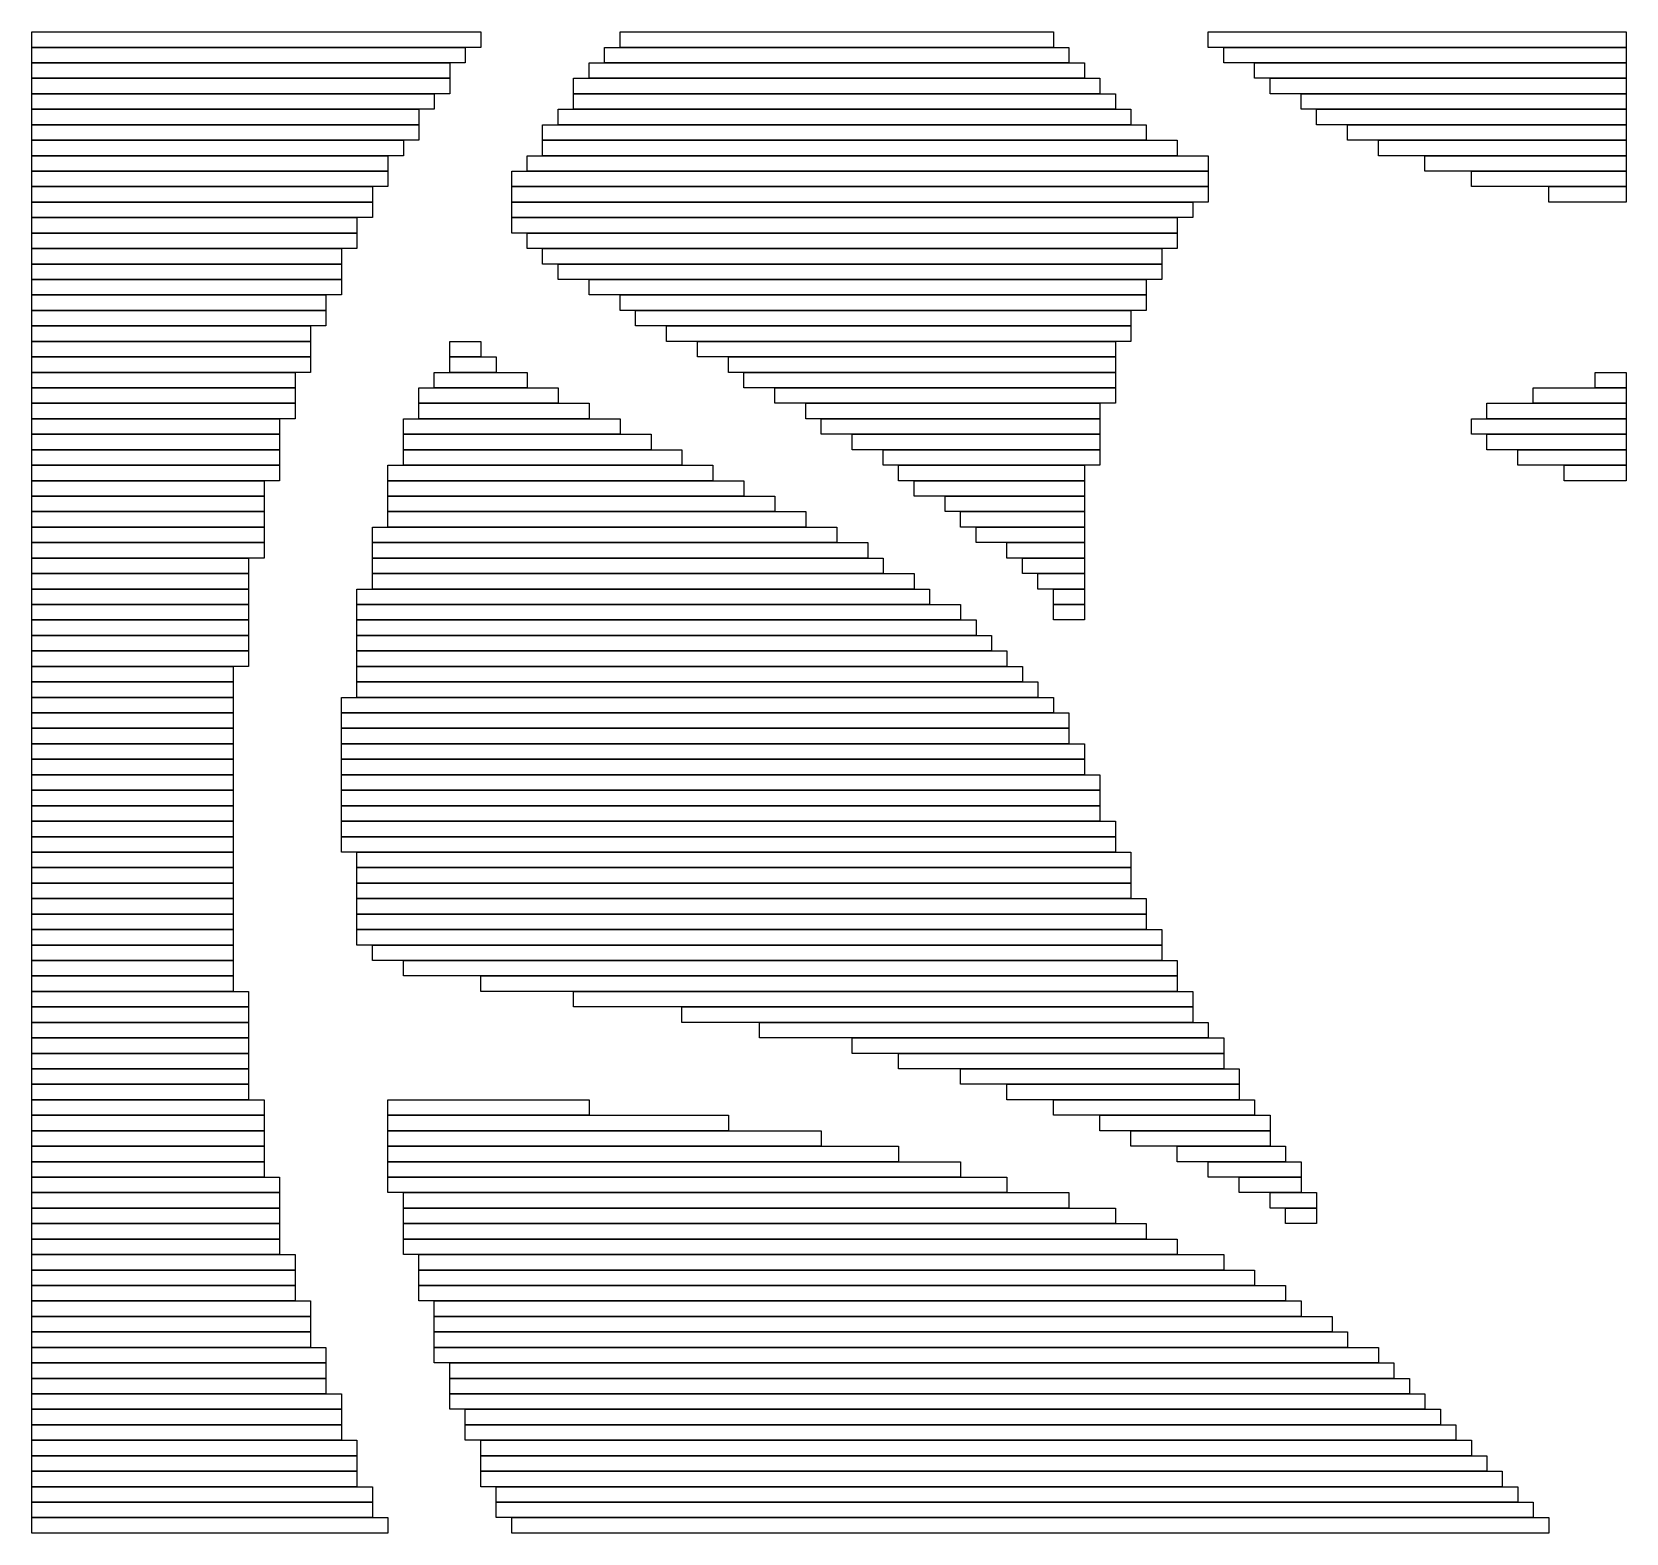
# Model space of a CAD drawing. Extents: x 460 to 563, y 464 to 561.
import ezdxf

# ---------------------------------------------------------------- set-up
doc = ezdxf.new("R2010")
doc.units = 0

msp = doc.modelspace()

# ---------------------------------------------------------------- linework, layer by layer
for p, q in [((460, 561), (489, 561)), ((460, 560), (460, 561)), ((489, 561), (489, 560)), ((498, 561), (526, 561)), ((498, 560), (498, 561)), ((526, 561), (526, 560)), ((536, 561), (563, 561)), ((536, 560), (536, 561)), ((563, 561), (563, 560)), ((489, 560), (460, 560)), ((460, 560), (488, 560)), ((460, 559), (460, 560)), ((488, 560), (488, 559)), ((497, 560), (527, 560)), ((497, 559), (497, 560)), ((526, 560), (498, 560)), ((527, 560), (527, 559)), ((563, 560), (536, 560)), ((537, 560), (563, 560)), ((537, 559), (537, 560)), ((563, 560), (563, 559)), ((488, 559), (460, 559)), ((460, 559), (487, 559)), ((460, 558), (460, 559)), ((487, 559), (487, 558)), ((496, 559), (528, 559)), ((496, 558), (496, 559)), ((527, 559), (497, 559)), ((528, 559), (528, 558)), ((563, 559), (537, 559)), ((539, 559), (563, 559)), ((539, 558), (539, 559)), ((563, 559), (563, 558)), ((487, 558), (460, 558)), ((460, 558), (487, 558)), ((460, 557), (460, 558)), ((487, 558), (487, 557)), ((495, 558), (529, 558)), ((495, 557), (495, 558)), ((528, 558), (496, 558)), ((529, 558), (529, 557)), ((563, 558), (539, 558)), ((540, 558), (563, 558)), ((540, 557), (540, 558)), ((563, 558), (563, 557)), ((487, 557), (460, 557)), ((460, 557), (486, 557)), ((460, 556), (460, 557)), ((486, 557), (486, 556)), ((529, 557), (495, 557)), ((495, 557), (530, 557)), ((495, 556), (495, 557)), ((530, 557), (530, 556)), ((563, 557), (540, 557)), ((542, 557), (563, 557)), ((542, 556), (542, 557)), ((563, 557), (563, 556)), ((486, 556), (460, 556)), ((460, 556), (485, 556)), ((460, 555), (460, 556)), ((485, 556), (485, 555)), ((494, 556), (531, 556)), ((494, 555), (494, 556)), ((530, 556), (495, 556)), ((531, 556), (531, 555)), ((563, 556), (542, 556)), ((543, 556), (563, 556)), ((543, 555), (543, 556)), ((563, 556), (563, 555)), ((485, 555), (460, 555)), ((460, 555), (485, 555)), ((460, 554), (460, 555)), ((485, 555), (485, 554)), ((493, 555), (532, 555)), ((493, 554), (493, 555)), ((531, 555), (494, 555)), ((532, 555), (532, 554)), ((563, 555), (543, 555)), ((545, 555), (563, 555)), ((545, 554), (545, 555)), ((563, 555), (563, 554)), ((485, 554), (460, 554)), ((460, 554), (484, 554)), ((460, 553), (460, 554)), ((484, 554), (484, 553)), ((532, 554), (493, 554)), ((493, 554), (534, 554)), ((493, 553), (493, 554)), ((534, 554), (534, 553)), ((563, 554), (545, 554)), ((547, 554), (563, 554)), ((547, 553), (547, 554)), ((563, 554), (563, 553)), ((484, 553), (460, 553)), ((460, 553), (483, 553)), ((460, 552), (460, 553)), ((483, 553), (483, 552)), ((492, 553), (536, 553)), ((492, 552), (492, 553)), ((534, 553), (493, 553)), ((536, 553), (536, 552)), ((563, 553), (547, 553)), ((550, 553), (563, 553)), ((550, 552), (550, 553)), ((563, 553), (563, 552)), ((483, 552), (460, 552)), ((460, 552), (483, 552)), ((460, 551), (460, 552)), ((483, 552), (483, 551)), ((491, 552), (536, 552)), ((491, 551), (491, 552)), ((536, 552), (492, 552)), ((536, 552), (536, 551)), ((563, 552), (550, 552)), ((553, 552), (563, 552)), ((553, 551), (553, 552)), ((563, 552), (563, 551)), ((483, 551), (460, 551)), ((460, 551), (482, 551)), ((460, 550), (460, 551)), ((482, 551), (482, 550)), ((536, 551), (491, 551)), ((491, 551), (536, 551)), ((491, 550), (491, 551)), ((536, 551), (536, 550)), ((563, 551), (553, 551)), ((558, 551), (563, 551)), ((558, 550), (558, 551)), ((563, 551), (563, 550)), ((482, 550), (460, 550)), ((460, 550), (482, 550)), ((460, 549), (460, 550)), ((482, 549), (460, 549)), ((460, 549), (481, 549)), ((460, 548), (460, 549)), ((481, 549), (481, 548)), ((482, 550), (482, 549)), ((536, 550), (491, 550)), ((491, 550), (535, 550)), ((491, 549), (491, 550)), ((535, 549), (491, 549)), ((491, 549), (534, 549)), ((491, 548), (491, 549)), ((534, 549), (534, 548)), ((535, 550), (535, 549)), ((563, 550), (558, 550)), ((481, 548), (460, 548)), ((460, 548), (481, 548)), ((460, 547), (460, 548)), ((481, 548), (481, 547)), ((534, 548), (491, 548)), ((492, 548), (534, 548)), ((492, 547), (492, 548)), ((534, 548), (534, 547)), ((481, 547), (460, 547)), ((460, 547), (480, 547)), ((460, 546), (460, 547)), ((480, 547), (480, 546)), ((534, 547), (492, 547)), ((493, 547), (533, 547)), ((493, 546), (493, 547)), ((533, 547), (533, 546)), ((480, 546), (460, 546)), ((460, 546), (480, 546)), ((460, 545), (460, 546)), ((480, 546), (480, 545)), ((533, 546), (493, 546)), ((494, 546), (533, 546)), ((494, 545), (494, 546)), ((533, 546), (533, 545)), ((480, 545), (460, 545)), ((460, 545), (480, 545)), ((460, 544), (460, 545)), ((480, 545), (480, 544)), ((533, 545), (494, 545)), ((496, 545), (532, 545)), ((496, 544), (496, 545)), ((532, 545), (532, 544)), ((480, 544), (460, 544)), ((460, 544), (479, 544)), ((460, 543), (460, 544)), ((479, 544), (479, 543)), ((532, 544), (496, 544)), ((498, 544), (532, 544)), ((498, 543), (498, 544)), ((532, 544), (532, 543)), ((479, 543), (460, 543)), ((460, 543), (479, 543)), ((460, 542), (460, 543)), ((479, 543), (479, 542)), ((532, 543), (498, 543)), ((499, 543), (531, 543)), ((499, 542), (499, 543)), ((531, 543), (531, 542)), ((479, 542), (460, 542)), ((460, 542), (478, 542)), ((460, 541), (460, 542)), ((478, 542), (478, 541)), ((531, 542), (499, 542)), ((501, 542), (531, 542)), ((501, 541), (501, 542)), ((531, 542), (531, 541)), ((478, 541), (460, 541)), ((460, 541), (478, 541)), ((460, 540), (460, 541)), ((478, 541), (478, 540)), ((487, 541), (489, 541)), ((487, 540), (487, 541)), ((489, 541), (489, 540)), ((531, 541), (501, 541)), ((503, 541), (530, 541)), ((503, 540), (503, 541)), ((530, 541), (530, 540)), ((478, 540), (460, 540)), ((460, 540), (478, 540)), ((460, 539), (460, 540)), ((478, 540), (478, 539)), ((489, 540), (487, 540)), ((487, 540), (490, 540)), ((487, 539), (487, 540)), ((490, 540), (490, 539)), ((530, 540), (503, 540)), ((505, 540), (530, 540)), ((505, 539), (505, 540)), ((530, 540), (530, 539)), ((478, 539), (460, 539)), ((460, 539), (477, 539)), ((460, 538), (460, 539)), ((477, 539), (477, 538)), ((486, 539), (492, 539)), ((486, 538), (486, 539)), ((490, 539), (487, 539)), ((492, 539), (492, 538)), ((530, 539), (505, 539)), ((506, 539), (530, 539)), ((506, 538), (506, 539)), ((530, 539), (530, 538)), ((561, 539), (563, 539)), ((561, 538), (561, 539)), ((563, 539), (563, 538)), ((477, 538), (460, 538)), ((460, 538), (477, 538)), ((460, 537), (460, 538)), ((477, 538), (477, 537)), ((485, 538), (494, 538)), ((485, 537), (485, 538)), ((492, 538), (486, 538)), ((494, 538), (494, 537)), ((530, 538), (506, 538)), ((508, 538), (530, 538)), ((508, 537), (508, 538)), ((530, 538), (530, 537)), ((557, 538), (563, 538)), ((557, 537), (557, 538)), ((563, 538), (561, 538)), ((563, 538), (563, 537)), ((477, 537), (460, 537)), ((460, 537), (477, 537)), ((460, 536), (460, 537)), ((477, 537), (477, 536)), ((494, 537), (485, 537)), ((485, 537), (496, 537)), ((485, 536), (485, 537)), ((496, 537), (496, 536)), ((530, 537), (508, 537)), ((510, 537), (529, 537)), ((510, 536), (510, 537)), ((529, 537), (529, 536)), ((554, 537), (563, 537)), ((554, 536), (554, 537)), ((563, 537), (557, 537)), ((563, 537), (563, 536)), ((477, 536), (460, 536)), ((460, 536), (476, 536)), ((460, 535), (460, 536)), ((476, 536), (476, 535)), ((484, 536), (498, 536)), ((484, 535), (484, 536)), ((496, 536), (485, 536)), ((498, 536), (498, 535)), ((529, 536), (510, 536)), ((511, 536), (529, 536)), ((511, 535), (511, 536)), ((529, 536), (529, 535)), ((553, 536), (563, 536)), ((553, 535), (553, 536)), ((563, 536), (554, 536)), ((563, 536), (563, 535)), ((476, 535), (460, 535)), ((460, 535), (476, 535)), ((460, 534), (460, 535)), ((476, 535), (476, 534)), ((498, 535), (484, 535)), ((484, 535), (500, 535)), ((484, 534), (484, 535)), ((500, 535), (500, 534)), ((529, 535), (511, 535)), ((513, 535), (529, 535)), ((513, 534), (513, 535)), ((529, 535), (529, 534)), ((563, 535), (553, 535)), ((554, 535), (563, 535)), ((554, 534), (554, 535)), ((563, 535), (563, 534)), ((476, 534), (460, 534)), ((460, 534), (476, 534)), ((460, 533), (460, 534)), ((476, 534), (476, 533)), ((500, 534), (484, 534)), ((484, 534), (502, 534)), ((484, 533), (484, 534)), ((502, 534), (502, 533)), ((529, 534), (513, 534)), ((515, 534), (529, 534)), ((515, 533), (515, 534)), ((529, 534), (529, 533)), ((563, 534), (554, 534)), ((556, 534), (563, 534)), ((556, 533), (556, 534)), ((563, 534), (563, 533)), ((476, 533), (460, 533)), ((460, 533), (476, 533)), ((460, 532), (460, 533)), ((476, 533), (476, 532)), ((483, 533), (504, 533)), ((483, 532), (483, 533)), ((502, 533), (484, 533)), ((504, 533), (504, 532)), ((529, 533), (515, 533)), ((516, 533), (528, 533)), ((516, 532), (516, 533)), ((528, 533), (528, 532)), ((563, 533), (556, 533)), ((559, 533), (563, 533)), ((559, 532), (559, 533)), ((563, 533), (563, 532)), ((476, 532), (460, 532)), ((460, 532), (475, 532)), ((460, 531), (460, 532)), ((475, 532), (475, 531)), ((504, 532), (483, 532)), ((483, 532), (506, 532)), ((483, 531), (483, 532)), ((506, 532), (506, 531)), ((528, 532), (516, 532)), ((517, 532), (528, 532)), ((517, 531), (517, 532)), ((528, 532), (528, 531)), ((563, 532), (559, 532)), ((475, 531), (460, 531)), ((460, 531), (475, 531)), ((460, 530), (460, 531)), ((475, 531), (475, 530)), ((506, 531), (483, 531)), ((483, 531), (508, 531)), ((483, 530), (483, 531)), ((508, 531), (508, 530)), ((528, 531), (517, 531)), ((519, 531), (528, 531)), ((519, 530), (519, 531)), ((528, 531), (528, 530)), ((475, 530), (460, 530)), ((460, 530), (475, 530)), ((460, 529), (460, 530)), ((475, 530), (475, 529)), ((508, 530), (483, 530)), ((483, 530), (510, 530)), ((483, 529), (483, 530)), ((510, 530), (510, 529)), ((528, 530), (519, 530)), ((520, 530), (528, 530)), ((520, 529), (520, 530)), ((528, 530), (528, 529)), ((475, 529), (460, 529)), ((460, 529), (475, 529)), ((460, 528), (460, 529)), ((475, 529), (475, 528)), ((482, 529), (512, 529)), ((482, 528), (482, 529)), ((510, 529), (483, 529)), ((512, 529), (512, 528)), ((528, 529), (520, 529)), ((521, 529), (528, 529)), ((521, 528), (521, 529)), ((528, 529), (528, 528)), ((475, 528), (460, 528)), ((460, 528), (475, 528)), ((460, 527), (460, 528)), ((475, 528), (475, 527)), ((512, 528), (482, 528)), ((482, 528), (514, 528)), ((482, 527), (482, 528)), ((514, 528), (514, 527)), ((528, 528), (521, 528)), ((523, 528), (528, 528)), ((523, 527), (523, 528)), ((528, 528), (528, 527)), ((475, 527), (460, 527)), ((460, 527), (474, 527)), ((460, 526), (460, 527)), ((474, 527), (474, 526)), ((514, 527), (482, 527)), ((482, 527), (515, 527)), ((482, 526), (482, 527)), ((515, 527), (515, 526)), ((528, 527), (523, 527)), ((524, 527), (528, 527)), ((524, 526), (524, 527)), ((528, 527), (528, 526)), ((474, 526), (460, 526)), ((460, 526), (474, 526)), ((460, 525), (460, 526)), ((474, 526), (474, 525)), ((515, 526), (482, 526)), ((482, 526), (517, 526)), ((482, 525), (482, 526)), ((517, 526), (517, 525)), ((528, 526), (524, 526)), ((525, 526), (528, 526)), ((525, 525), (525, 526)), ((528, 526), (528, 525)), ((474, 525), (460, 525)), ((460, 525), (474, 525)), ((460, 524), (460, 525)), ((474, 525), (474, 524)), ((481, 525), (518, 525)), ((481, 524), (481, 525)), ((517, 525), (482, 525)), ((518, 525), (518, 524)), ((528, 525), (525, 525)), ((526, 525), (528, 525)), ((526, 524), (526, 525)), ((528, 525), (528, 524)), ((474, 524), (460, 524)), ((460, 524), (474, 524)), ((460, 523), (460, 524)), ((474, 524), (474, 523)), ((518, 524), (481, 524)), ((481, 524), (520, 524)), ((481, 523), (481, 524)), ((520, 524), (520, 523)), ((528, 524), (526, 524)), ((526, 524), (528, 524)), ((526, 523), (526, 524)), ((528, 524), (528, 523)), ((474, 523), (460, 523)), ((460, 523), (474, 523)), ((460, 522), (460, 523)), ((474, 523), (474, 522)), ((520, 523), (481, 523)), ((481, 523), (521, 523)), ((481, 522), (481, 523)), ((521, 523), (521, 522)), ((528, 523), (526, 523)), ((474, 522), (460, 522)), ((460, 522), (474, 522)), ((460, 521), (460, 522)), ((474, 522), (474, 521)), ((521, 522), (481, 522)), ((481, 522), (522, 522)), ((481, 521), (481, 522)), ((522, 522), (522, 521)), ((474, 521), (460, 521)), ((460, 521), (474, 521)), ((460, 520), (460, 521)), ((474, 521), (474, 520)), ((522, 521), (481, 521)), ((481, 521), (523, 521)), ((481, 520), (481, 521)), ((523, 521), (523, 520)), ((474, 520), (460, 520)), ((460, 520), (473, 520)), ((460, 519), (460, 520)), ((473, 520), (473, 519)), ((523, 520), (481, 520)), ((481, 520), (524, 520)), ((481, 519), (481, 520)), ((524, 520), (524, 519)), ((473, 519), (460, 519)), ((460, 519), (473, 519)), ((460, 518), (460, 519)), ((473, 519), (473, 518)), ((524, 519), (481, 519)), ((481, 519), (525, 519)), ((481, 518), (481, 519)), ((525, 519), (525, 518)), ((473, 518), (460, 518)), ((460, 518), (473, 518)), ((460, 517), (460, 518)), ((473, 518), (473, 517)), ((480, 518), (526, 518)), ((480, 517), (480, 518)), ((525, 518), (481, 518)), ((526, 518), (526, 517)), ((473, 517), (460, 517)), ((460, 517), (473, 517)), ((460, 516), (460, 517)), ((473, 517), (473, 516)), ((526, 517), (480, 517)), ((480, 517), (527, 517)), ((480, 516), (480, 517)), ((527, 517), (527, 516)), ((473, 516), (460, 516)), ((460, 516), (473, 516)), ((460, 515), (460, 516)), ((473, 515), (460, 515)), ((460, 515), (473, 515)), ((460, 514), (460, 515)), ((473, 516), (473, 515)), ((473, 515), (473, 514)), ((527, 516), (480, 516)), ((480, 516), (527, 516)), ((480, 515), (480, 516)), ((527, 515), (480, 515)), ((480, 515), (528, 515)), ((480, 514), (480, 515)), ((527, 516), (527, 515)), ((528, 515), (528, 514)), ((473, 514), (460, 514)), ((460, 514), (473, 514)), ((460, 513), (460, 514)), ((473, 514), (473, 513)), ((528, 514), (480, 514)), ((480, 514), (528, 514)), ((480, 513), (480, 514)), ((528, 514), (528, 513)), ((473, 513), (460, 513)), ((460, 513), (473, 513)), ((460, 512), (460, 513)), ((473, 513), (473, 512)), ((528, 513), (480, 513)), ((480, 513), (529, 513)), ((480, 512), (480, 513)), ((529, 513), (529, 512)), ((473, 512), (460, 512)), ((460, 512), (473, 512)), ((460, 511), (460, 512)), ((473, 512), (473, 511)), ((529, 512), (480, 512)), ((480, 512), (529, 512)), ((480, 511), (480, 512)), ((529, 512), (529, 511)), ((473, 511), (460, 511)), ((460, 511), (473, 511)), ((460, 510), (460, 511)), ((473, 511), (473, 510)), ((529, 511), (480, 511)), ((480, 511), (529, 511)), ((480, 510), (480, 511)), ((529, 511), (529, 510)), ((473, 510), (460, 510)), ((460, 510), (473, 510)), ((460, 509), (460, 510)), ((473, 510), (473, 509)), ((529, 510), (480, 510)), ((480, 510), (530, 510)), ((480, 509), (480, 510)), ((530, 510), (530, 509)), ((473, 509), (460, 509)), ((460, 509), (473, 509)), ((460, 508), (460, 509)), ((473, 509), (473, 508)), ((530, 509), (480, 509)), ((480, 509), (530, 509)), ((480, 508), (480, 509)), ((530, 509), (530, 508)), ((473, 508), (460, 508)), ((460, 508), (473, 508)), ((460, 507), (460, 508)), ((473, 508), (473, 507)), ((530, 508), (480, 508)), ((481, 508), (531, 508)), ((481, 507), (481, 508)), ((531, 508), (531, 507)), ((473, 507), (460, 507)), ((460, 507), (473, 507)), ((460, 506), (460, 507)), ((473, 507), (473, 506)), ((531, 507), (481, 507)), ((481, 507), (531, 507)), ((481, 506), (481, 507)), ((531, 507), (531, 506)), ((473, 506), (460, 506)), ((460, 506), (473, 506)), ((460, 505), (460, 506)), ((473, 506), (473, 505)), ((531, 506), (481, 506)), ((481, 506), (531, 506)), ((481, 505), (481, 506)), ((531, 506), (531, 505)), ((473, 505), (460, 505)), ((460, 505), (473, 505)), ((460, 504), (460, 505)), ((473, 505), (473, 504)), ((531, 505), (481, 505)), ((481, 505), (532, 505)), ((481, 504), (481, 505)), ((532, 505), (532, 504)), ((473, 504), (460, 504)), ((460, 504), (473, 504)), ((460, 503), (460, 504)), ((473, 504), (473, 503)), ((532, 504), (481, 504)), ((481, 504), (532, 504)), ((481, 503), (481, 504)), ((532, 504), (532, 503)), ((473, 503), (460, 503)), ((460, 503), (473, 503)), ((460, 502), (460, 503)), ((473, 503), (473, 502)), ((532, 503), (481, 503)), ((481, 503), (533, 503)), ((481, 502), (481, 503)), ((533, 503), (533, 502)), ((473, 502), (460, 502)), ((460, 502), (473, 502)), ((460, 501), (460, 502)), ((473, 502), (473, 501)), ((533, 502), (481, 502)), ((482, 502), (533, 502)), ((482, 501), (482, 502)), ((533, 502), (533, 501)), ((473, 501), (460, 501)), ((460, 501), (473, 501)), ((460, 500), (460, 501)), ((473, 501), (473, 500)), ((533, 501), (482, 501)), ((484, 501), (534, 501)), ((484, 500), (484, 501)), ((534, 501), (534, 500)), ((473, 500), (460, 500)), ((460, 500), (473, 500)), ((460, 499), (460, 500)), ((473, 500), (473, 499)), ((534, 500), (484, 500)), ((489, 500), (534, 500)), ((489, 499), (489, 500)), ((534, 500), (534, 499)), ((473, 499), (460, 499)), ((460, 499), (474, 499)), ((460, 498), (460, 499)), ((474, 499), (474, 498)), ((534, 499), (489, 499)), ((495, 499), (535, 499)), ((495, 498), (495, 499)), ((535, 499), (535, 498)), ((474, 498), (460, 498)), ((460, 498), (474, 498)), ((460, 497), (460, 498)), ((474, 498), (474, 497)), ((535, 498), (495, 498)), ((502, 498), (535, 498)), ((502, 497), (502, 498)), ((535, 498), (535, 497)), ((474, 497), (460, 497)), ((460, 497), (474, 497)), ((460, 496), (460, 497)), ((474, 497), (474, 496)), ((535, 497), (502, 497)), ((507, 497), (536, 497)), ((507, 496), (507, 497)), ((536, 497), (536, 496)), ((474, 496), (460, 496)), ((460, 496), (474, 496)), ((460, 495), (460, 496)), ((474, 496), (474, 495)), ((536, 496), (507, 496)), ((513, 496), (537, 496)), ((513, 495), (513, 496)), ((537, 496), (537, 495)), ((474, 495), (460, 495)), ((460, 495), (474, 495)), ((460, 494), (460, 495)), ((474, 495), (474, 494)), ((537, 495), (513, 495)), ((516, 495), (537, 495)), ((516, 494), (516, 495)), ((537, 495), (537, 494)), ((474, 494), (460, 494)), ((460, 494), (474, 494)), ((460, 493), (460, 494)), ((474, 494), (474, 493)), ((537, 494), (516, 494)), ((520, 494), (538, 494)), ((520, 493), (520, 494)), ((538, 494), (538, 493)), ((474, 493), (460, 493)), ((460, 493), (474, 493)), ((460, 492), (460, 493)), ((474, 493), (474, 492)), ((538, 493), (520, 493)), ((523, 493), (538, 493)), ((523, 492), (523, 493)), ((538, 493), (538, 492)), ((474, 492), (460, 492)), ((460, 492), (475, 492)), ((460, 491), (460, 492)), ((475, 492), (475, 491)), ((483, 492), (496, 492)), ((483, 491), (483, 492)), ((496, 492), (496, 491)), ((538, 492), (523, 492)), ((526, 492), (539, 492)), ((526, 491), (526, 492)), ((539, 492), (539, 491)), ((475, 491), (460, 491)), ((460, 491), (475, 491)), ((460, 490), (460, 491)), ((475, 491), (475, 490)), ((496, 491), (483, 491)), ((483, 491), (505, 491)), ((483, 490), (483, 491)), ((505, 491), (505, 490)), ((539, 491), (526, 491)), ((529, 491), (540, 491)), ((529, 490), (529, 491)), ((540, 491), (540, 490)), ((475, 490), (460, 490)), ((460, 490), (475, 490)), ((460, 489), (460, 490)), ((475, 490), (475, 489)), ((505, 490), (483, 490)), ((483, 490), (511, 490)), ((483, 489), (483, 490)), ((511, 490), (511, 489)), ((540, 490), (529, 490)), ((531, 490), (540, 490)), ((531, 489), (531, 490)), ((540, 490), (540, 489)), ((475, 489), (460, 489)), ((460, 489), (475, 489)), ((460, 488), (460, 489)), ((475, 489), (475, 488)), ((511, 489), (483, 489)), ((483, 489), (516, 489)), ((483, 488), (483, 489)), ((516, 489), (516, 488)), ((540, 489), (531, 489)), ((534, 489), (541, 489)), ((534, 488), (534, 489)), ((541, 489), (541, 488)), ((475, 488), (460, 488)), ((460, 488), (475, 488)), ((460, 487), (460, 488)), ((475, 488), (475, 487)), ((516, 488), (483, 488)), ((483, 488), (520, 488)), ((483, 487), (483, 488)), ((520, 488), (520, 487)), ((541, 488), (534, 488)), ((536, 488), (542, 488)), ((536, 487), (536, 488)), ((542, 488), (542, 487)), ((475, 487), (460, 487)), ((460, 487), (476, 487)), ((460, 486), (460, 487)), ((476, 487), (476, 486)), ((520, 487), (483, 487)), ((483, 487), (523, 487)), ((483, 486), (483, 487)), ((523, 487), (523, 486)), ((542, 487), (536, 487)), ((538, 487), (542, 487)), ((538, 486), (538, 487)), ((542, 487), (542, 486)), ((476, 486), (460, 486)), ((460, 486), (476, 486)), ((460, 485), (460, 486)), ((476, 486), (476, 485)), ((523, 486), (483, 486)), ((484, 486), (527, 486)), ((484, 485), (484, 486)), ((527, 486), (527, 485)), ((542, 486), (538, 486)), ((540, 486), (543, 486)), ((540, 485), (540, 486)), ((543, 486), (543, 485)), ((476, 485), (460, 485)), ((460, 485), (476, 485)), ((460, 484), (460, 485)), ((476, 485), (476, 484)), ((527, 485), (484, 485)), ((484, 485), (530, 485)), ((484, 484), (484, 485)), ((530, 485), (530, 484)), ((543, 485), (540, 485)), ((541, 485), (543, 485)), ((541, 484), (541, 485)), ((543, 485), (543, 484)), ((476, 484), (460, 484)), ((460, 484), (476, 484)), ((460, 483), (460, 484)), ((476, 484), (476, 483)), ((530, 484), (484, 484)), ((484, 484), (532, 484)), ((484, 483), (484, 484)), ((532, 484), (532, 483)), ((543, 484), (541, 484)), ((476, 483), (460, 483)), ((460, 483), (476, 483)), ((460, 482), (460, 483)), ((476, 483), (476, 482)), ((532, 483), (484, 483)), ((484, 483), (534, 483)), ((484, 482), (484, 483)), ((534, 483), (534, 482)), ((476, 482), (460, 482)), ((460, 482), (477, 482)), ((460, 481), (460, 482)), ((477, 482), (477, 481)), ((534, 482), (484, 482)), ((485, 482), (537, 482)), ((485, 481), (485, 482)), ((537, 482), (537, 481)), ((477, 481), (460, 481)), ((460, 481), (477, 481)), ((460, 480), (460, 481)), ((477, 480), (460, 480)), ((460, 480), (477, 480)), ((460, 479), (460, 480)), ((477, 481), (477, 480)), ((477, 480), (477, 479)), ((537, 481), (485, 481)), ((485, 481), (539, 481)), ((485, 480), (485, 481)), ((539, 480), (485, 480)), ((485, 480), (541, 480)), ((485, 479), (485, 480)), ((539, 481), (539, 480)), ((541, 480), (541, 479)), ((477, 479), (460, 479)), ((460, 479), (478, 479)), ((460, 478), (460, 479)), ((478, 479), (478, 478)), ((541, 479), (485, 479)), ((486, 479), (542, 479)), ((486, 478), (486, 479)), ((542, 479), (542, 478)), ((478, 478), (460, 478)), ((460, 478), (478, 478)), ((460, 477), (460, 478)), ((478, 478), (478, 477)), ((542, 478), (486, 478)), ((486, 478), (544, 478)), ((486, 477), (486, 478)), ((544, 478), (544, 477)), ((478, 477), (460, 477)), ((460, 477), (478, 477)), ((460, 476), (460, 477)), ((478, 477), (478, 476)), ((544, 477), (486, 477)), ((486, 477), (545, 477)), ((486, 476), (486, 477)), ((545, 477), (545, 476)), ((478, 476), (460, 476)), ((460, 476), (479, 476)), ((460, 475), (460, 476)), ((479, 476), (479, 475)), ((545, 476), (486, 476)), ((486, 476), (547, 476)), ((486, 475), (486, 476)), ((547, 476), (547, 475)), ((479, 475), (460, 475)), ((460, 475), (479, 475)), ((460, 474), (460, 475)), ((479, 475), (479, 474)), ((547, 475), (486, 475)), ((487, 475), (548, 475)), ((487, 474), (487, 475)), ((548, 475), (548, 474)), ((479, 474), (460, 474)), ((460, 474), (479, 474)), ((460, 473), (460, 474)), ((479, 474), (479, 473)), ((548, 474), (487, 474)), ((487, 474), (549, 474)), ((487, 473), (487, 474)), ((549, 474), (549, 473)), ((479, 473), (460, 473)), ((460, 473), (480, 473)), ((460, 472), (460, 473)), ((480, 473), (480, 472)), ((549, 473), (487, 473)), ((487, 473), (550, 473)), ((487, 472), (487, 473)), ((550, 473), (550, 472)), ((480, 472), (460, 472)), ((460, 472), (480, 472)), ((460, 471), (460, 472)), ((480, 472), (480, 471)), ((550, 472), (487, 472)), ((488, 472), (551, 472)), ((488, 471), (488, 472)), ((551, 472), (551, 471)), ((480, 471), (460, 471)), ((460, 471), (480, 471)), ((460, 470), (460, 471)), ((480, 471), (480, 470)), ((551, 471), (488, 471)), ((488, 471), (552, 471)), ((488, 470), (488, 471)), ((552, 471), (552, 470)), ((480, 470), (460, 470)), ((460, 470), (481, 470)), ((460, 469), (460, 470)), ((481, 470), (481, 469)), ((552, 470), (488, 470)), ((489, 470), (553, 470)), ((489, 469), (489, 470)), ((553, 470), (553, 469)), ((481, 469), (460, 469)), ((460, 469), (481, 469)), ((460, 468), (460, 469)), ((481, 469), (481, 468)), ((553, 469), (489, 469)), ((489, 469), (554, 469)), ((489, 468), (489, 469)), ((554, 469), (554, 468)), ((481, 468), (460, 468)), ((460, 468), (481, 468)), ((460, 467), (460, 468)), ((481, 468), (481, 467)), ((554, 468), (489, 468)), ((489, 468), (555, 468)), ((489, 467), (489, 468)), ((555, 468), (555, 467)), ((481, 467), (460, 467)), ((460, 467), (482, 467)), ((460, 466), (460, 467)), ((482, 467), (482, 466)), ((555, 467), (489, 467)), ((490, 467), (556, 467)), ((490, 466), (490, 467)), ((556, 467), (556, 466)), ((482, 466), (460, 466)), ((460, 466), (482, 466)), ((460, 465), (460, 466)), ((482, 466), (482, 465)), ((556, 466), (490, 466)), ((490, 466), (557, 466)), ((490, 465), (490, 466)), ((557, 466), (557, 465)), ((482, 465), (460, 465)), ((460, 465), (483, 465)), ((460, 464), (460, 465)), ((483, 465), (483, 464)), ((557, 465), (490, 465)), ((491, 465), (558, 465)), ((491, 464), (491, 465)), ((558, 465), (558, 464)), ((483, 464), (460, 464)), ((558, 464), (491, 464))]:
    msp.add_line(p, q)

doc.saveas('drawing.dxf')
